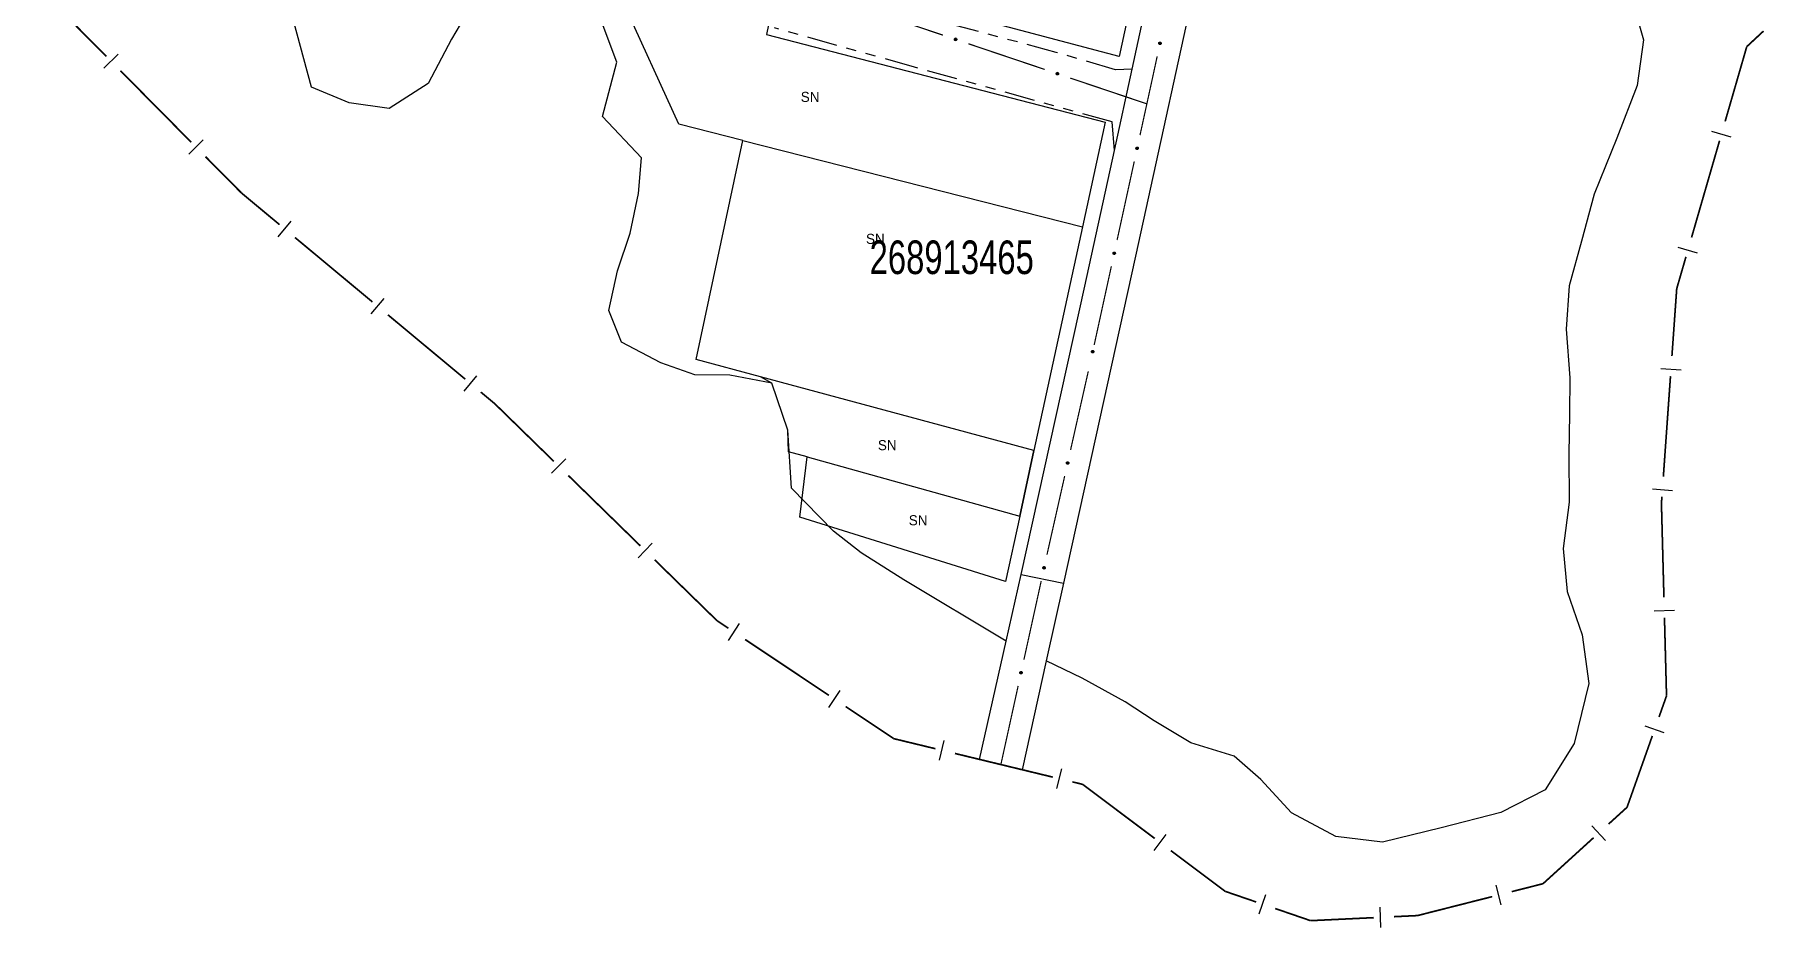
# Model space of a CAD drawing. Extents: x 209193 to 212081, y 4877574 to 4880493.
# Drawn here: x 209566.2 to 209823.9, y 4878087.3 to 4878220.3 of the extents above; entities that cross this region are included whole.
import ezdxf
from ezdxf.enums import TextEntityAlignment as Align

# ---------------------------------------------------------------- set-up
doc = ezdxf.new("R2010")
doc.units = 0
doc.header["$LTSCALE"] = 1.5
doc.header["$MEASUREMENT"] = 0
doc.linetypes.add('TRACO_25', pattern=[8, 3, -1, 1, -1, 1, -1])
for name, color, linetype in [('CD_MALHA_LOTES', 7, 'CONTINUOUS'), ('CD_TXT_QUADRA', 255, 'CONTINUOUS'), ('HD-CURSO-PERENE', 170, 'CONTINUOUS'), ('LM-LIM-SETORES-BAIRROS', 250, 'CONTINUOUS'), ('RU-QUADRA', 210, 'CONTINUOUS'), ('SV-EIXO-ROD-ESTR', 7, 'CONTINUOUS'), ('SV-EIXO-RUA-N-PAV', 6, 'CONTINUOUS'), ('SV-EST-MUNIC-PAV', 20, 'CONTINUOUS'), ('SV-PONTE-BUEIRO', 251, 'CONTINUOUS'), ('SV-RUA-NAO-PAV', 7, 'CONTINUOUS'), ('Th_NmrPort', 1, 'CONTINUOUS')]:
    doc.layers.add(name, color=color, linetype=linetype)
doc.styles.add('ARIAL', font='ARIAL.SHX')

msp = doc.modelspace()

# ---------------------------------------------------------------- linework, layer by layer
at = {"layer": 'CD_MALHA_LOTES', "linetype": 'Continuous', "flags": 128}
for points in [[(209730.278822, 4878228.807399), (209727.757648, 4878217.062384)], [(209662.140783, 4878206.941966), (209653.7719, 4878225.33261)], [(209727.757648, 4878217.062384), (209695.056637, 4878225.744949)], [(209675.197517, 4878220.322049), (209725.65667, 4878207.274871)], [(209671.687503, 4878204.510366), (209662.140783, 4878206.941966)], [(209725.65667, 4878207.274871), (209722.265506, 4878191.651012)], [(209664.7083, 4878171.936701), (209671.687503, 4878204.510366)], [(209671.687503, 4878204.510366), (209722.265506, 4878191.651012)], [(209722.265506, 4878191.651012), (209715.038566, 4878158.354861)], [(209674.313206, 4878169.344776), (209664.7083, 4878171.936701)], [(209678.492139, 4878158.184899), (209678.402127, 4878161.402137), (209675.990821, 4878168.40977), (209674.313206, 4878169.344776)], [(209681.236006, 4878157.423345), (209678.492139, 4878158.184899)], [(209680.189259, 4878148.44878), (209681.236006, 4878157.423345)], [(209681.236006, 4878157.423345), (209712.920085, 4878148.594541)], [(209712.920085, 4878148.594541), (209715.038566, 4878158.354861)], [(209712.920085, 4878148.594541), (209710.801605, 4878138.834222)], [(209710.801605, 4878138.834222), (209680.189259, 4878148.44878)]]:
    msp.add_lwpolyline(points, dxfattribs=at)
at = {"layer": 'CD_MALHA_LOTES', "linetype": 'Continuous'}
msp.add_lwpolyline([(209715.038566, 4878158.354861), (209674.313206, 4878169.344776)], dxfattribs=at)
at = {"layer": 'HD-CURSO-PERENE', "linetype": 'Continuous'}
for points in [[(209631.483969, 4878225.075353, 2.197405), (209628.259578, 4878219.609509, 2.197405), (209624.79056, 4878213.042803, 2.197405), (209618.981129, 4878209.311214, 2.197405), (209613.023767, 4878210.151499, 2.197405), (209607.409209, 4878212.468023, 2.197405), (209604.656245, 4878222.772049, 2.197405)], [(209710.918029, 4878129.972954, 2.197405), (209695.672702, 4878139.112653, 2.197405), (209689.324282, 4878143.124109, 2.197405), (209685.205979, 4878146.348796, 2.197405), (209678.920726, 4878152.734434, 2.197405), (209678.402127, 4878161.402137, 2.197405), (209675.990821, 4878168.40977, 2.197405), (209669.731559, 4878169.598143, 2.197405), (209664.528698, 4878169.61818, 2.197405), (209659.466915, 4878171.438133, 2.197405), (209653.598483, 4878174.502824, 2.197405), (209651.724062, 4878179.189701, 2.197405), (209653.019987, 4878185.1442, 2.197405), (209654.893075, 4878190.727207, 2.197405), (209656.114087, 4878196.656287, 2.197405), (209656.587847, 4878201.956378, 2.197405), (209650.753945, 4878208.119726, 2.197405), (209652.8898, 4878216.178014, 2.197405), (209649.822045, 4878224.40626, 2.197405)], [(209804.40325, 4878224.571118, 2.197405), (209805.854208, 4878219.531978, 2.197405), (209804.887694, 4878212.729797, 2.197405), (209801.900412, 4878204.86651, 2.197405), (209798.515179, 4878196.551157, 2.197405), (209796.624326, 4878189.518769, 2.197405), (209794.756486, 4878182.886315, 2.197405), (209794.338499, 4878176.437117, 2.197405), (209794.875114, 4878169.168821, 2.197405), (209794.851705, 4878163.846334, 2.197405), (209794.731869, 4878157.798652, 2.197405), (209794.767483, 4878150.677399, 2.197405), (209793.90152, 4878143.775847, 2.197405), (209794.48391, 4878137.357392, 2.197405), (209796.692367, 4878130.89832, 2.197405), (209797.704094, 4878123.657746, 2.197405), (209795.547475, 4878114.749761, 2.197405), (209791.179629, 4878107.853045, 2.197405), (209784.593185, 4878104.441823, 2.197405), (209775.699837, 4878102.166755, 2.197405), (209766.980827, 4878100.042615, 2.197405), (209760.022839, 4878100.90213, 2.197405), (209753.401781, 4878104.412266, 2.197405), (209748.849641, 4878109.358598, 2.197405), (209744.855026, 4878112.85886, 2.197405), (209738.391791, 4878114.820674, 2.197405), (209732.972459, 4878118.112837, 2.197405), (209728.626498, 4878120.947435, 2.197405), (209722.203864, 4878124.471154, 2.197405), (209716.857438, 4878127.041818, 2.197405)]]:
    msp.add_polyline3d(points, dxfattribs=at)
at = {"layer": 'LM-LIM-SETORES-BAIRROS', "const_width": 0.25}
for points in [[(209566.288058, 4878227.713702), (209576.84176, 4878217.054463)], [(209821.238422, 4878218.508687), (209823.74015, 4878220.832356)], [(209821.075589, 4878217.946174), (209821.238422, 4878218.508687)], [(209818.01695, 4878207.379967), (209821.075589, 4878217.946174)], [(209578.9525, 4878214.922616), (209589.506203, 4878204.263377)], [(209813.011905, 4878190.089811), (209817.182776, 4878204.498275)], [(209591.616943, 4878202.131529), (209596.542004, 4878197.157218)], [(209596.542004, 4878197.157218), (209596.969255, 4878196.725694)], [(209596.969255, 4878196.725694), (209602.653107, 4878191.998482)], [(209604.959633, 4878190.080165), (209616.492258, 4878180.488578)], [(209810.8027, 4878182.458012), (209812.177731, 4878187.208118)], [(209810.088435, 4878172.428534), (209810.798802, 4878182.403271)], [(209810.798802, 4878182.403271), (209810.8027, 4878182.458012)], [(209618.798784, 4878178.57026), (209630.331409, 4878168.978673)], [(209808.809775, 4878154.474007), (209809.875325, 4878169.436113)], [(209632.637935, 4878167.060356), (209634.175618, 4878165.781478)], [(209634.175618, 4878165.781478), (209634.728817, 4878165.321387)], [(209634.728817, 4878165.321387), (209643.51767, 4878156.744313)], [(209645.6647, 4878154.649018), (209656.399852, 4878144.172544)], [(209808.525816, 4878150.486755), (209808.596664, 4878151.481586)], [(209808.525886, 4878150.484107), (209808.525816, 4878150.486755)], [(209808.896165, 4878136.489004), (209808.525886, 4878150.484107)], [(209658.546883, 4878142.077249), (209667.135004, 4878133.69607)], [(209667.135004, 4878133.69607), (209667.844419, 4878133.00375)], [(209667.844419, 4878133.00375), (209669.5158, 4878131.889496)], [(209809.283951, 4878121.832222), (209808.975511, 4878133.490054)], [(209672.011951, 4878130.225395), (209684.492705, 4878121.904892)], [(209686.988856, 4878120.240792), (209693.645259, 4878115.80319)], [(209808.169123, 4878118.685796), (209809.171039, 4878121.513545)], [(209809.171039, 4878121.513545), (209809.283951, 4878121.832222)], [(209693.645259, 4878115.80319), (209694.177308, 4878115.448491)], [(209694.177308, 4878115.448491), (209700.359591, 4878113.953146)], [(209803.402825, 4878105.233671), (209807.167208, 4878115.858047)], [(209703.275507, 4878113.247856), (209717.855087, 4878109.721407)], [(209720.771003, 4878109.016117), (209721.742975, 4878108.781021)], [(209721.742975, 4878108.781021), (209722.288806, 4878108.648998)], [(209722.288806, 4878108.648998), (209733.03955, 4878100.58594)], [(209800.643999, 4878102.725647), (209802.863819, 4878104.743666)], [(209802.863819, 4878104.743666), (209803.402825, 4878105.233671)], [(209790.879959, 4878093.849247), (209798.424179, 4878100.707629)], [(209735.43955, 4878098.78594), (209743.43955, 4878092.78594)], [(209743.43955, 4878092.78594), (209743.53973, 4878092.710805)], [(209743.53973, 4878092.710805), (209748.1504, 4878091.128038)], [(209772.19053, 4878089.105737), (209783.315517, 4878091.929338)], [(209786.223321, 4878092.66736), (209790.100394, 4878093.651388)], [(209790.100394, 4878093.651388), (209790.879959, 4878093.849247)], [(209750.987866, 4878090.153982), (209755.716977, 4878088.530556)], [(209755.716977, 4878088.530556), (209756.252337, 4878088.346776)], [(209756.252337, 4878088.346776), (209765.675633, 4878088.795505)], [(209768.672237, 4878088.938201), (209771.668842, 4878089.080897)], [(209771.668842, 4878089.080897), (209772.19053, 4878089.105737)]]:
    msp.add_lwpolyline(points, dxfattribs=at)
at = {"layer": 'LM-LIM-SETORES-BAIRROS'}
for points in [[(209576.479416, 4878215.288477), (209578.611264, 4878217.399218)], [(209818.901681, 4878205.041752), (209816.019988, 4878205.875926)], [(209589.143859, 4878202.497391), (209591.275707, 4878204.608131)], [(209602.46279, 4878190.20578), (209604.381108, 4878192.512306)], [(209813.896635, 4878187.751595), (209811.014942, 4878188.585769)], [(209616.301941, 4878178.695876), (209618.220259, 4878181.002401)], [(209630.141092, 4878167.185972), (209632.05941, 4878169.492497)], [(209811.442572, 4878170.327032), (209808.450151, 4878170.540142)], [(209643.185699, 4878154.972366), (209645.280994, 4878157.119397)], [(209810.163912, 4878152.372505), (209807.171491, 4878152.585615)], [(209656.067882, 4878142.400597), (209658.163177, 4878144.547628)], [(209810.448538, 4878134.529377), (209807.449587, 4878134.450031)], [(209669.5158, 4878130.08672), (209671.179901, 4878132.582871)], [(209684.492705, 4878120.102117), (209686.156806, 4878122.598268)], [(209700.978918, 4878112.260091), (209701.684208, 4878115.176007)], [(209808.915054, 4878116.299672), (209806.087305, 4878117.301588)], [(209718.474414, 4878108.028353), (209719.179704, 4878110.944269)], [(209800.173128, 4878100.270392), (209798.15511, 4878102.490212)], [(209732.93955, 4878098.78594), (209734.73955, 4878101.18594)], [(209748.609194, 4878089.384619), (209749.58325, 4878092.222086)], [(209784.653796, 4878090.721443), (209783.915775, 4878093.629247)], [(209766.745849, 4878087.344768), (209766.603153, 4878090.341373)]]:
    msp.add_lwpolyline(points, dxfattribs=at)
at = {"layer": 'RU-QUADRA', "linetype": 'Continuous'}
for points in [[(209679.742183, 4878242.19091), (209675.197517, 4878220.322049), (209725.65667, 4878207.274871), (209722.265506, 4878191.651012), (209715.038566, 4878158.354861), (209712.920085, 4878148.594541), (209710.801605, 4878138.834222), (209680.189259, 4878148.44878), (209681.236006, 4878157.423345), (209678.492139, 4878158.184899), (209678.402127, 4878161.402137), (209675.990821, 4878168.40977), (209674.313207, 4878169.344775), (209664.7083, 4878171.936701), (209671.687503, 4878204.510366), (209662.140783, 4878206.941966), (209653.7719, 4878225.33261), (209658.269578, 4878246.96113), (209632.690014, 4878252.643728), (209633.579979, 4878260.760616), (209634.229863, 4878266.687848), (209634.879747, 4878272.61508), (209635.76145, 4878280.656611), (209636.856013, 4878290.639521)], [(209730.278822, 4878228.807399), (209727.757648, 4878217.062384), (209695.056637, 4878225.744949)]]:
    msp.add_lwpolyline(points, dxfattribs=at)
at = {"layer": 'SV-EIXO-ROD-ESTR'}
for points in [[(209733.682968, 4878218.8911), (209733.655885, 4878218.931825), (209733.640935, 4878218.972364), (209733.638198, 4878219.009765), (209733.644397, 4878219.043445), (209733.65462, 4878219.077187), (209733.672432, 4878219.108933), (209733.700006, 4878219.139787), (209733.740668, 4878219.167243), (209733.783203, 4878219.179828), (209733.819727, 4878219.184473), (209733.855219, 4878219.180031), (209733.887831, 4878219.169551), (209733.920195, 4878219.149958), (209733.95119, 4878219.121709), (209733.977808, 4878219.080154), (209733.992192, 4878219.04031), (209733.993889, 4878219.004065), (209733.989198, 4878218.968412), (209733.978348, 4878218.934089), (209733.960684, 4878218.903028), (209733.932185, 4878218.871871), (209733.890822, 4878218.846143), (209733.851246, 4878218.831343), (209733.815035, 4878218.829137), (209733.780038, 4878218.834546), (209733.74607, 4878218.844388), (209733.713413, 4878218.860965), (209733.682968, 4878218.8911)], [(209730.279779, 4878203.257507), (209730.252796, 4878203.298299), (209730.237946, 4878203.338875), (209730.235302, 4878203.376282), (209730.241584, 4878203.409947), (209730.251891, 4878203.443664), (209730.269781, 4878203.475365), (209730.297432, 4878203.506151), (209730.338162, 4878203.533506), (209730.380728, 4878203.545986), (209730.417262, 4878203.550541), (209730.452743, 4878203.546011), (209730.48533, 4878203.53545), (209730.517645, 4878203.515777), (209730.54857, 4878203.487451), (209730.575085, 4878203.44583), (209730.58937, 4878203.405951), (209730.590978, 4878203.369702), (209730.586198, 4878203.334061), (209730.575264, 4878203.299764), (209730.557522, 4878203.268747), (209730.528947, 4878203.237661), (209730.48752, 4878203.212035), (209730.447908, 4878203.197334), (209730.411691, 4878203.195217), (209730.376708, 4878203.200713), (209730.342764, 4878203.210639), (209730.310149, 4878203.227297), (209730.279779, 4878203.257507)], [(209726.863716, 4878187.626432), (209726.836733, 4878187.667224), (209726.821883, 4878187.7078), (209726.819239, 4878187.745207), (209726.825521, 4878187.778872), (209726.835828, 4878187.812589), (209726.853719, 4878187.84429), (209726.881369, 4878187.875076), (209726.922099, 4878187.902431), (209726.964665, 4878187.914911), (209727.0012, 4878187.919465), (209727.036681, 4878187.914936), (209727.069267, 4878187.904375), (209727.101582, 4878187.884702), (209727.132507, 4878187.856376), (209727.159023, 4878187.814755), (209727.173308, 4878187.774876), (209727.174915, 4878187.738627), (209727.170136, 4878187.702985), (209727.159201, 4878187.668689), (209727.14146, 4878187.637672), (209727.112884, 4878187.606586), (209727.071457, 4878187.58096), (209727.031845, 4878187.566258), (209726.995628, 4878187.564142), (209726.960645, 4878187.569638), (209726.926701, 4878187.579564), (209726.894086, 4878187.596221), (209726.863716, 4878187.626432)], [(209723.65939, 4878172.964216), (209723.632407, 4878173.005007), (209723.617558, 4878173.045583), (209723.614914, 4878173.082991), (209723.621196, 4878173.116655), (209723.631502, 4878173.150372), (209723.649393, 4878173.182074), (209723.677044, 4878173.21286), (209723.717773, 4878173.240215), (209723.760339, 4878173.252695), (209723.796874, 4878173.257249), (209723.832355, 4878173.252719), (209723.864942, 4878173.242159), (209723.897257, 4878173.222486), (209723.928182, 4878173.19416), (209723.954697, 4878173.152539), (209723.968982, 4878173.11266), (209723.97059, 4878173.076411), (209723.96581, 4878173.040769), (209723.954876, 4878173.006473), (209723.937134, 4878172.975456), (209723.908558, 4878172.94437), (209723.867132, 4878172.918744), (209723.82752, 4878172.904042), (209723.791303, 4878172.901926), (209723.75632, 4878172.907422), (209723.722376, 4878172.917348), (209723.68976, 4878172.934005), (209723.65939, 4878172.964216)], [(209719.922173, 4878156.389308), (209719.895458, 4878156.430276), (209719.880875, 4878156.470948), (209719.878475, 4878156.508372), (209719.884978, 4878156.541995), (209719.895505, 4878156.575643), (209719.913603, 4878156.607227), (209719.941455, 4878156.637831), (209719.982363, 4878156.664919), (209720.02501, 4878156.677119), (209720.061573, 4878156.681435), (209720.097024, 4878156.676673), (209720.129541, 4878156.665898), (209720.161726, 4878156.646014), (209720.192465, 4878156.617486), (209720.218707, 4878156.575693), (209720.232731, 4878156.535721), (209720.234101, 4878156.499462), (209720.229088, 4878156.463853), (209720.217929, 4878156.429629), (209720.199985, 4878156.398728), (209720.171206, 4878156.36783), (209720.129612, 4878156.342476), (209720.089905, 4878156.328034), (209720.053675, 4878156.326155), (209720.018728, 4878156.33188), (209719.984851, 4878156.342028), (209719.952345, 4878156.358899), (209719.922173, 4878156.389308)], [(209716.417982, 4878140.777188), (209716.39105, 4878140.818013), (209716.376252, 4878140.858608), (209716.373654, 4878140.896018), (209716.379978, 4878140.929675), (209716.390327, 4878140.963379), (209716.408257, 4878140.995058), (209716.435946, 4878141.02581), (209716.47671, 4878141.053114), (209716.519291, 4878141.06554), (209716.555832, 4878141.07005), (209716.591307, 4878141.065475), (209716.62388, 4878141.054874), (209716.656171, 4878141.035161), (209716.687061, 4878141.006796), (209716.713524, 4878140.965143), (209716.727759, 4878140.925245), (209716.729322, 4878140.888994), (209716.724497, 4878140.853359), (209716.71352, 4878140.819076), (209716.69574, 4878140.788081), (209716.667125, 4878140.757031), (209716.625667, 4878140.731457), (209716.586036, 4878140.716804), (209716.549817, 4878140.714733), (209716.514841, 4878140.720273), (209716.480909, 4878140.730241), (209716.448315, 4878140.746939), (209716.417982, 4878140.777188)], [(209712.982421, 4878125.150387), (209712.955489, 4878125.191212), (209712.94069, 4878125.231806), (209712.938092, 4878125.269217), (209712.944417, 4878125.302874), (209712.954765, 4878125.336578), (209712.972696, 4878125.368257), (209713.000385, 4878125.399009), (209713.041148, 4878125.426313), (209713.08373, 4878125.438739), (209713.12027, 4878125.443248), (209713.155745, 4878125.438674), (209713.188319, 4878125.428073), (209713.220609, 4878125.408359), (209713.251499, 4878125.379995), (209713.277962, 4878125.338341), (209713.292198, 4878125.298444), (209713.29376, 4878125.262193), (209713.288936, 4878125.226558), (209713.277959, 4878125.192275), (209713.260179, 4878125.16128), (209713.231564, 4878125.13023), (209713.190106, 4878125.104655), (209713.150475, 4878125.090003), (209713.114255, 4878125.087932), (209713.079279, 4878125.093471), (209713.045348, 4878125.10344), (209713.012753, 4878125.120138), (209712.982421, 4878125.150387)]]:
    msp.add_lwpolyline(points, close=True, dxfattribs=at)
for points in [[(209733.640935, 4878218.972364), (209733.65462, 4878219.077187)], [(209733.647263, 4878218.954898), (209733.662622, 4878219.084199)], [(209733.655885, 4878218.931825), (209733.672432, 4878219.108933)], [(209733.669117, 4878218.913883), (209733.68507, 4878219.117042)], [(209733.682968, 4878218.8911), (209733.700006, 4878219.139787)], [(209733.700126, 4878218.876475), (209733.721432, 4878219.149673)], [(209733.713413, 4878218.860965), (209733.740668, 4878219.167243)], [(209733.730878, 4878218.85727), (209733.760537, 4878219.169148)], [(209733.74607, 4878218.844388), (209733.783203, 4878219.179828)], [(209733.762783, 4878218.8434), (209733.798672, 4878219.177665)], [(209733.780038, 4878218.834546), (209733.819727, 4878219.184473)], [(209733.798506, 4878218.83429), (209733.839656, 4878219.179982)], [(209733.815035, 4878218.829137), (209733.855219, 4878219.180031)], [(209733.834625, 4878218.83347), (209733.871378, 4878219.171735)], [(209733.851246, 4878218.831343), (209733.887831, 4878219.169551)], [(209733.872471, 4878218.840653), (209733.90404, 4878219.15491)], [(209733.890822, 4878218.846143), (209733.920195, 4878219.149958)], [(209733.910819, 4878218.863083), (209733.93555, 4878219.13275)], [(209733.932185, 4878218.871871), (209733.95119, 4878219.121709)], [(209733.945271, 4878218.893334), (209733.963315, 4878219.09325)], [(209733.960684, 4878218.903028), (209733.977808, 4878219.080154)], [(209733.969811, 4878218.922934), (209733.984124, 4878219.053857)], [(209733.978348, 4878218.934089), (209733.992192, 4878219.04031)], [(209730.237946, 4878203.338875), (209730.251891, 4878203.443664)], [(209730.244231, 4878203.321393), (209730.25991, 4878203.450655)], [(209730.252796, 4878203.298299), (209730.269781, 4878203.475365)], [(209730.265984, 4878203.280324), (209730.282439, 4878203.483443)], [(209730.279779, 4878203.257507), (209730.297432, 4878203.506151)], [(209730.2969, 4878203.242839), (209730.318882, 4878203.515984)], [(209730.310149, 4878203.227297), (209730.338162, 4878203.533506)], [(209730.327604, 4878203.223559), (209730.358035, 4878203.535362)], [(209730.342764, 4878203.210639), (209730.380728, 4878203.545986)], [(209730.359474, 4878203.20961), (209730.396191, 4878203.543784)], [(209730.376708, 4878203.200713), (209730.417262, 4878203.550541)], [(209730.395176, 4878203.200411), (209730.43718, 4878203.546)], [(209730.411691, 4878203.195217), (209730.452743, 4878203.546011)], [(209730.431292, 4878203.199502), (209730.468882, 4878203.537675)], [(209730.447908, 4878203.197334), (209730.48533, 4878203.53545)], [(209730.469156, 4878203.206591), (209730.501503, 4878203.520769)], [(209730.48752, 4878203.212035), (209730.517645, 4878203.515777)], [(209730.507559, 4878203.228926), (209730.532957, 4878203.498531)], [(209730.528947, 4878203.237661), (209730.54857, 4878203.487451)], [(209730.542086, 4878203.259092), (209730.560625, 4878203.458963)], [(209730.557522, 4878203.268747), (209730.575085, 4878203.44583)], [(209730.566699, 4878203.288631), (209730.581336, 4878203.419518)], [(209730.575264, 4878203.299764), (209730.58937, 4878203.405951)], [(209726.821883, 4878187.7078), (209726.835828, 4878187.812589)], [(209726.828168, 4878187.690318), (209726.843847, 4878187.81958)], [(209726.836733, 4878187.667224), (209726.853719, 4878187.84429)], [(209726.849921, 4878187.649249), (209726.866377, 4878187.852368)], [(209726.863716, 4878187.626432), (209726.881369, 4878187.875076)], [(209726.880837, 4878187.611764), (209726.902819, 4878187.884909)], [(209726.894086, 4878187.596221), (209726.922099, 4878187.902431)], [(209726.911542, 4878187.592483), (209726.941972, 4878187.904287)], [(209726.926701, 4878187.579564), (209726.964665, 4878187.914911)], [(209726.943411, 4878187.578535), (209726.980128, 4878187.912709)], [(209726.960645, 4878187.569638), (209727.0012, 4878187.919465)], [(209726.979113, 4878187.569336), (209727.021117, 4878187.914925)], [(209726.995628, 4878187.564142), (209727.036681, 4878187.914936)], [(209727.015229, 4878187.568426), (209727.052819, 4878187.9066)], [(209727.031845, 4878187.566258), (209727.069267, 4878187.904375)], [(209727.053093, 4878187.575515), (209727.08544, 4878187.889694)], [(209727.071457, 4878187.58096), (209727.101582, 4878187.884702)], [(209727.091496, 4878187.597851), (209727.116895, 4878187.867456)], [(209727.112884, 4878187.606586), (209727.132507, 4878187.856376)], [(209727.126023, 4878187.628017), (209727.144562, 4878187.827887)], [(209727.14146, 4878187.637672), (209727.159023, 4878187.814755)], [(209727.150636, 4878187.657556), (209727.165273, 4878187.788443)], [(209727.159201, 4878187.668689), (209727.173308, 4878187.774876)], [(209723.617558, 4878173.045583), (209723.631502, 4878173.150372)], [(209723.623843, 4878173.028101), (209723.639522, 4878173.157364)], [(209723.632407, 4878173.005007), (209723.649393, 4878173.182074)], [(209723.645595, 4878172.987033), (209723.662051, 4878173.190152)], [(209723.65939, 4878172.964216), (209723.677044, 4878173.21286)], [(209723.676512, 4878172.949548), (209723.698494, 4878173.222693)], [(209723.68976, 4878172.934005), (209723.717773, 4878173.240215)], [(209723.707216, 4878172.930267), (209723.737647, 4878173.242071)], [(209723.722376, 4878172.917348), (209723.760339, 4878173.252695)], [(209723.739086, 4878172.916319), (209723.775803, 4878173.250493)], [(209723.75632, 4878172.907422), (209723.796874, 4878173.257249)], [(209723.774787, 4878172.90712), (209723.816792, 4878173.252709)], [(209723.791303, 4878172.901926), (209723.832355, 4878173.252719)], [(209723.810904, 4878172.90621), (209723.848494, 4878173.244384)], [(209723.82752, 4878172.904042), (209723.864942, 4878173.242159)], [(209723.848768, 4878172.913299), (209723.881114, 4878173.227478)], [(209723.867132, 4878172.918744), (209723.897257, 4878173.222486)], [(209723.88717, 4878172.935635), (209723.912569, 4878173.205239)], [(209723.908558, 4878172.94437), (209723.928182, 4878173.19416)], [(209723.921698, 4878172.965801), (209723.940237, 4878173.165671)], [(209723.937134, 4878172.975456), (209723.954697, 4878173.152539)], [(209723.946311, 4878172.99534), (209723.960948, 4878173.126227)], [(209723.954876, 4878173.006473), (209723.968982, 4878173.11266)], [(209719.880875, 4878156.470948), (209719.895505, 4878156.575643)], [(209719.887045, 4878156.453425), (209719.90357, 4878156.582582)], [(209719.895458, 4878156.430276), (209719.913603, 4878156.607227)], [(209719.908528, 4878156.412215), (209719.926314, 4878156.615222)], [(209719.922173, 4878156.389308), (209719.941455, 4878156.637831)], [(209719.939198, 4878156.374528), (209719.962969, 4878156.647523)], [(209719.952345, 4878156.358899), (209719.982363, 4878156.664919)], [(209719.969776, 4878156.355047), (209720.002248, 4878156.666644)], [(209719.984851, 4878156.342028), (209720.02501, 4878156.677119)], [(209720.001553, 4878156.34089), (209720.040458, 4878156.674816)], [(209720.018728, 4878156.33188), (209720.061573, 4878156.681435)], [(209720.037194, 4878156.331457), (209720.081461, 4878156.676764)], [(209720.053675, 4878156.326155), (209720.097024, 4878156.676673)], [(209720.073303, 4878156.330311), (209720.113108, 4878156.668231)], [(209720.089905, 4878156.328034), (209720.129541, 4878156.665898)], [(209720.111213, 4878156.337152), (209720.145617, 4878156.651112)], [(209720.129612, 4878156.342476), (209720.161726, 4878156.646014)], [(209720.149761, 4878156.359236), (209720.176925, 4878156.628668)], [(209720.171206, 4878156.36783), (209720.192465, 4878156.617486)], [(209720.184485, 4878156.389175), (209720.204333, 4878156.58892)], [(209720.199985, 4878156.398728), (209720.218707, 4878156.575693)], [(209720.209291, 4878156.418552), (209720.224785, 4878156.54934)], [(209720.217929, 4878156.429629), (209720.232731, 4878156.535721)], [(209716.376252, 4878140.858608), (209716.390327, 4878140.963379)], [(209716.382514, 4878140.841118), (209716.398354, 4878140.970361)], [(209716.39105, 4878140.818013), (209716.408257, 4878140.995058)], [(209716.404216, 4878140.800022), (209716.420925, 4878141.00312)], [(209716.417982, 4878140.777188), (209716.435946, 4878141.02581)], [(209716.435085, 4878140.762499), (209716.457408, 4878141.035616)], [(209716.448315, 4878140.746939), (209716.47671, 4878141.053114)], [(209716.465766, 4878140.74318), (209716.496586, 4878141.054945)], [(209716.480909, 4878140.730241), (209716.519291, 4878141.06554)], [(209716.497618, 4878140.729191), (209716.534752, 4878141.063319)], [(209716.514841, 4878140.720273), (209716.555832, 4878141.07005)], [(209716.533308, 4878140.719948), (209716.575744, 4878141.065484)], [(209716.549817, 4878140.714733), (209716.591307, 4878141.065475)], [(209716.569423, 4878140.718993), (209716.607435, 4878141.05712)], [(209716.586036, 4878140.716804), (209716.62388, 4878141.054874)], [(209716.607296, 4878140.726035), (209716.640035, 4878141.040173)], [(209716.625667, 4878140.731457), (209716.656171, 4878141.035161)], [(209716.645727, 4878140.748323), (209716.671462, 4878141.017895)], [(209716.667125, 4878140.757031), (209716.687061, 4878141.006796)], [(209716.680291, 4878140.778445), (209716.69908, 4878140.978293)], [(209716.69574, 4878140.788081), (209716.713524, 4878140.965143)], [(209716.704941, 4878140.807954), (209716.719742, 4878140.938823)], [(209716.71352, 4878140.819076), (209716.727759, 4878140.925245)], [(209712.955489, 4878125.191212), (209712.972696, 4878125.368257)], [(209712.968654, 4878125.17322), (209712.985364, 4878125.376319)], [(209712.982421, 4878125.150387), (209713.000385, 4878125.399009)], [(209712.999524, 4878125.135697), (209713.021847, 4878125.408815)], [(209713.012753, 4878125.120138), (209713.041148, 4878125.426313)], [(209713.030204, 4878125.116378), (209713.061024, 4878125.428144)], [(209713.045348, 4878125.10344), (209713.08373, 4878125.438739)], [(209713.062057, 4878125.10239), (209713.09919, 4878125.436518)], [(209713.079279, 4878125.093471), (209713.12027, 4878125.443248)], [(209713.097747, 4878125.093146), (209713.140182, 4878125.438683)], [(209713.114255, 4878125.087932), (209713.155745, 4878125.438674)], [(209713.133862, 4878125.092192), (209713.171874, 4878125.430318)], [(209713.150475, 4878125.090003), (209713.188319, 4878125.428073)], [(209713.171735, 4878125.099234), (209713.204473, 4878125.413372)], [(209713.190106, 4878125.104655), (209713.220609, 4878125.408359)], [(209713.210165, 4878125.121521), (209713.2359, 4878125.391094)], [(209713.231564, 4878125.13023), (209713.251499, 4878125.379995)], [(209712.94069, 4878125.231806), (209712.954765, 4878125.336578)], [(209712.946953, 4878125.214316), (209712.962793, 4878125.343559)], [(209713.24473, 4878125.151644), (209713.263518, 4878125.351492)], [(209713.260179, 4878125.16128), (209713.277962, 4878125.338341)], [(209713.26938, 4878125.181153), (209713.28418, 4878125.312021)], [(209713.277959, 4878125.192275), (209713.292198, 4878125.298444)]]:
    msp.add_lwpolyline(points, dxfattribs=at)
at = {"layer": 'SV-EIXO-ROD-ESTR', "const_width": 0.18}
for points in [[(209732.672254, 4878213.689307), (209733.398727, 4878217.053372)], [(209730.845005, 4878205.328257), (209732.553036, 4878213.143794)], [(209732.553036, 4878213.143794), (209732.672254, 4878213.689307)], [(209727.428942, 4878189.697181), (209729.990989, 4878201.420488)], [(209724.012879, 4878174.066106), (209726.574927, 4878185.789413)], [(209720.500951, 4878158.456311), (209723.139733, 4878170.162584)], [(209717.119214, 4878143.454108), (209719.621357, 4878154.55422)], [(209716.985792, 4878142.847231), (209717.119214, 4878143.454108)], [(209713.55023, 4878127.220429), (209716.126901, 4878138.94053)], [(209710.114669, 4878111.593628), (209712.69134, 4878123.313729)]]:
    msp.add_lwpolyline(points, dxfattribs=at)
at = {"layer": 'SV-EIXO-RUA-N-PAV', "const_width": 0.18}
for points in [[(209701.477341, 4878220.218368), (209694.843358, 4878222.45226)], [(209716.64073, 4878215.112329), (209705.268188, 4878218.941858)], [(209731.804119, 4878210.00629), (209720.431577, 4878213.835819)]]:
    msp.add_lwpolyline(points, dxfattribs=at)
at = {"layer": 'SV-EIXO-RUA-N-PAV'}
for points in [[(209703.473802, 4878219.429936), (209703.430303, 4878219.407579), (209703.388346, 4878219.397259), (209703.350874, 4878219.398724), (209703.318099, 4878219.408653), (209703.285712, 4878219.422587), (209703.256159, 4878219.443839), (209703.228583, 4878219.474693), (209703.20585, 4878219.518171), (209703.198103, 4878219.561847), (209703.197573, 4878219.598661), (209703.205959, 4878219.633433), (209703.220022, 4878219.664668), (209703.243113, 4878219.694636), (209703.274653, 4878219.722276), (209703.318925, 4878219.744078), (209703.360128, 4878219.753913), (209703.396336, 4878219.751544), (209703.43124, 4878219.742893), (209703.464134, 4878219.728271), (209703.493023, 4878219.707242), (209703.520795, 4878219.675436), (209703.541734, 4878219.631454), (209703.552013, 4878219.590471), (209703.550153, 4878219.55424), (209703.540862, 4878219.520068), (209703.527282, 4878219.487415), (209703.507155, 4878219.456818), (209703.473802, 4878219.429936)], [(209718.637191, 4878214.323897), (209718.593692, 4878214.30154), (209718.551735, 4878214.29122), (209718.514263, 4878214.292685), (209718.481488, 4878214.302613), (209718.449101, 4878214.316547), (209718.419548, 4878214.3378), (209718.391972, 4878214.368653), (209718.369239, 4878214.412132), (209718.361492, 4878214.455808), (209718.360962, 4878214.492621), (209718.369348, 4878214.527394), (209718.383411, 4878214.558629), (209718.406502, 4878214.588597), (209718.438042, 4878214.616237), (209718.482314, 4878214.638038), (209718.523517, 4878214.647874), (209718.559725, 4878214.645505), (209718.594629, 4878214.636854), (209718.627523, 4878214.622232), (209718.656412, 4878214.601203), (209718.684184, 4878214.569397), (209718.705123, 4878214.525415), (209718.715402, 4878214.484432), (209718.713542, 4878214.448201), (209718.704251, 4878214.414029), (209718.690671, 4878214.381376), (209718.670544, 4878214.350779), (209718.637191, 4878214.323897)]]:
    msp.add_lwpolyline(points, close=True, dxfattribs=at)
for points in [[(209703.540862, 4878219.520068), (209703.197573, 4878219.598661)], [(209703.527282, 4878219.487415), (209703.198103, 4878219.561847)], [(209703.530133, 4878219.503912), (209703.201984, 4878219.576976)], [(209703.543184, 4878219.538392), (209703.204266, 4878219.617962)], [(209703.507155, 4878219.456818), (209703.20585, 4878219.518171)], [(209703.550153, 4878219.55424), (209703.205959, 4878219.633433)], [(209703.512781, 4878219.47376), (209703.20618, 4878219.538128)], [(209703.54804, 4878219.574192), (209703.216011, 4878219.648563)], [(209703.552013, 4878219.590471), (209703.220022, 4878219.664668)], [(209703.490256, 4878219.44535), (209703.221157, 4878219.49709)], [(209703.473802, 4878219.429936), (209703.228583, 4878219.474693)], [(209703.545137, 4878219.612605), (209703.236385, 4878219.679137)], [(209703.541734, 4878219.631454), (209703.243113, 4878219.694636)], [(209703.449613, 4878219.418721), (209703.249514, 4878219.457305)], [(209703.430303, 4878219.407579), (209703.256159, 4878219.443839)], [(209703.527138, 4878219.653221), (209703.261931, 4878219.70797)], [(209703.520795, 4878219.675436), (209703.274653, 4878219.722276)], [(209703.406411, 4878219.401593), (209703.27964, 4878219.431323)], [(209703.388346, 4878219.397259), (209703.285712, 4878219.422587)], [(209703.500931, 4878219.690842), (209703.304289, 4878219.731141)], [(209703.493023, 4878219.707242), (209703.318925, 4878219.744078)], [(209703.474263, 4878219.718539), (209703.345763, 4878219.747411)], [(209703.464134, 4878219.728271), (209703.360128, 4878219.753913)], [(209718.704251, 4878214.414029), (209718.360962, 4878214.492621)], [(209718.690671, 4878214.381376), (209718.361492, 4878214.455808)], [(209718.693522, 4878214.397873), (209718.365372, 4878214.470937)], [(209718.706572, 4878214.432353), (209718.367655, 4878214.511923)], [(209718.670544, 4878214.350779), (209718.369239, 4878214.412132)], [(209718.713542, 4878214.448201), (209718.369348, 4878214.527394)], [(209718.67617, 4878214.367721), (209718.369569, 4878214.432089)], [(209718.711428, 4878214.468153), (209718.379399, 4878214.542523)], [(209718.715402, 4878214.484432), (209718.383411, 4878214.558629)], [(209718.653645, 4878214.33931), (209718.384546, 4878214.391051)], [(209718.637191, 4878214.323897), (209718.391972, 4878214.368653)], [(209718.708525, 4878214.506565), (209718.399774, 4878214.573098)], [(209718.705123, 4878214.525415), (209718.406502, 4878214.588597)], [(209718.613002, 4878214.312682), (209718.412903, 4878214.351266)], [(209718.593692, 4878214.30154), (209718.419548, 4878214.3378)], [(209718.690527, 4878214.547182), (209718.42532, 4878214.60193)], [(209718.684184, 4878214.569397), (209718.438042, 4878214.616237)], [(209718.5698, 4878214.295554), (209718.443029, 4878214.325283)], [(209718.551735, 4878214.29122), (209718.449101, 4878214.316547)], [(209718.66432, 4878214.584802), (209718.467678, 4878214.625102)], [(209718.656412, 4878214.601203), (209718.482314, 4878214.638038)], [(209718.637652, 4878214.6125), (209718.509152, 4878214.641372)], [(209718.627523, 4878214.622232), (209718.523517, 4878214.647874)]]:
    msp.add_lwpolyline(points, dxfattribs=at)
at = {"layer": 'SV-EST-MUNIC-PAV', "linetype": 'Continuous'}
for points in [[(209819.730683, 4878573.273451, 7.524885), (209818.230275, 4878572.073689, 7.514661), (209812.976612, 4878558.266706, 7.53511), (209809.563913, 4878547.918979, 7.514661), (209807.641864, 4878539.820775, 7.473763), (209800.363678, 4878507.307994, 6.829624), (209786.858323, 4878446.271551, 5.868527), (209778.587669, 4878409.614998, 5.868527), (209760.719375, 4878326.743804, 6.156873), (209730.175218, 4878187.287325, 5.909406), (209719.441466, 4878138.612094, 6.602313)], [(209713.116382, 4878139.884824, 6.874527), (209722.618407, 4878182.846029, 6.305353), (209727.051951, 4878203.030204, 6.305353), (209729.664551, 4878215.171114, 6.305353), (209748.675657, 4878302.867169, 6.40434)]]:
    msp.add_polyline3d(points, dxfattribs=at)
at = {"layer": 'SV-PONTE-BUEIRO', "linetype": 'Continuous'}
for points in [[(209706.935687, 4878112.362547, 7.319967), (209710.918029, 4878129.972954, 7.319967), (209713.116382, 4878139.884824, 7.319967)], [(209713.116382, 4878139.884824, 7.418953), (209719.441466, 4878138.612094, 7.418953), (209716.857438, 4878127.041818, 7.0725), (209713.296605, 4878110.823994, 7.0725)]]:
    msp.add_polyline3d(points, dxfattribs=at)
at = {"layer": 'SV-RUA-NAO-PAV', "linetype": 'TRACO_25'}
for points in [[(209729.664551, 4878215.171114, 6.008393), (209727.183459, 4878215.070722, 5.81042), (209718.367903, 4878217.650591, 4.399859), (209699.280774, 4878222.750206, 3.805939), (209678.590909, 4878228.141227, 3.805939)], [(209727.051951, 4878203.030204, 6.008393), (209726.67299, 4878207.305659, 5.81042), (209697.240928, 4878215.465042, 4.399859), (209676.40536, 4878221.293173, 3.805939)]]:
    msp.add_polyline3d(points, dxfattribs=at)

# ---------------------------------------------------------------- texts
at = {"layer": 'CD_TXT_QUADRA', "style": 'ARIAL', "width": 0.7}
msp.add_text('268913465', height=5, dxfattribs=at).set_placement((209690.558629, 4878184.63994))
at = {"layer": 'Th_NmrPort', "color": 1}
for p in [(209680.304522, 4878211.024207), (209690.020912, 4878189.882062), (209691.792311, 4878159.161483), (209696.394573, 4878147.981632)]:
    msp.add_text('SN', height=1.5, dxfattribs=at).set_placement(p, align=Align.MIDDLE_LEFT)

doc.saveas('drawing.dxf')
